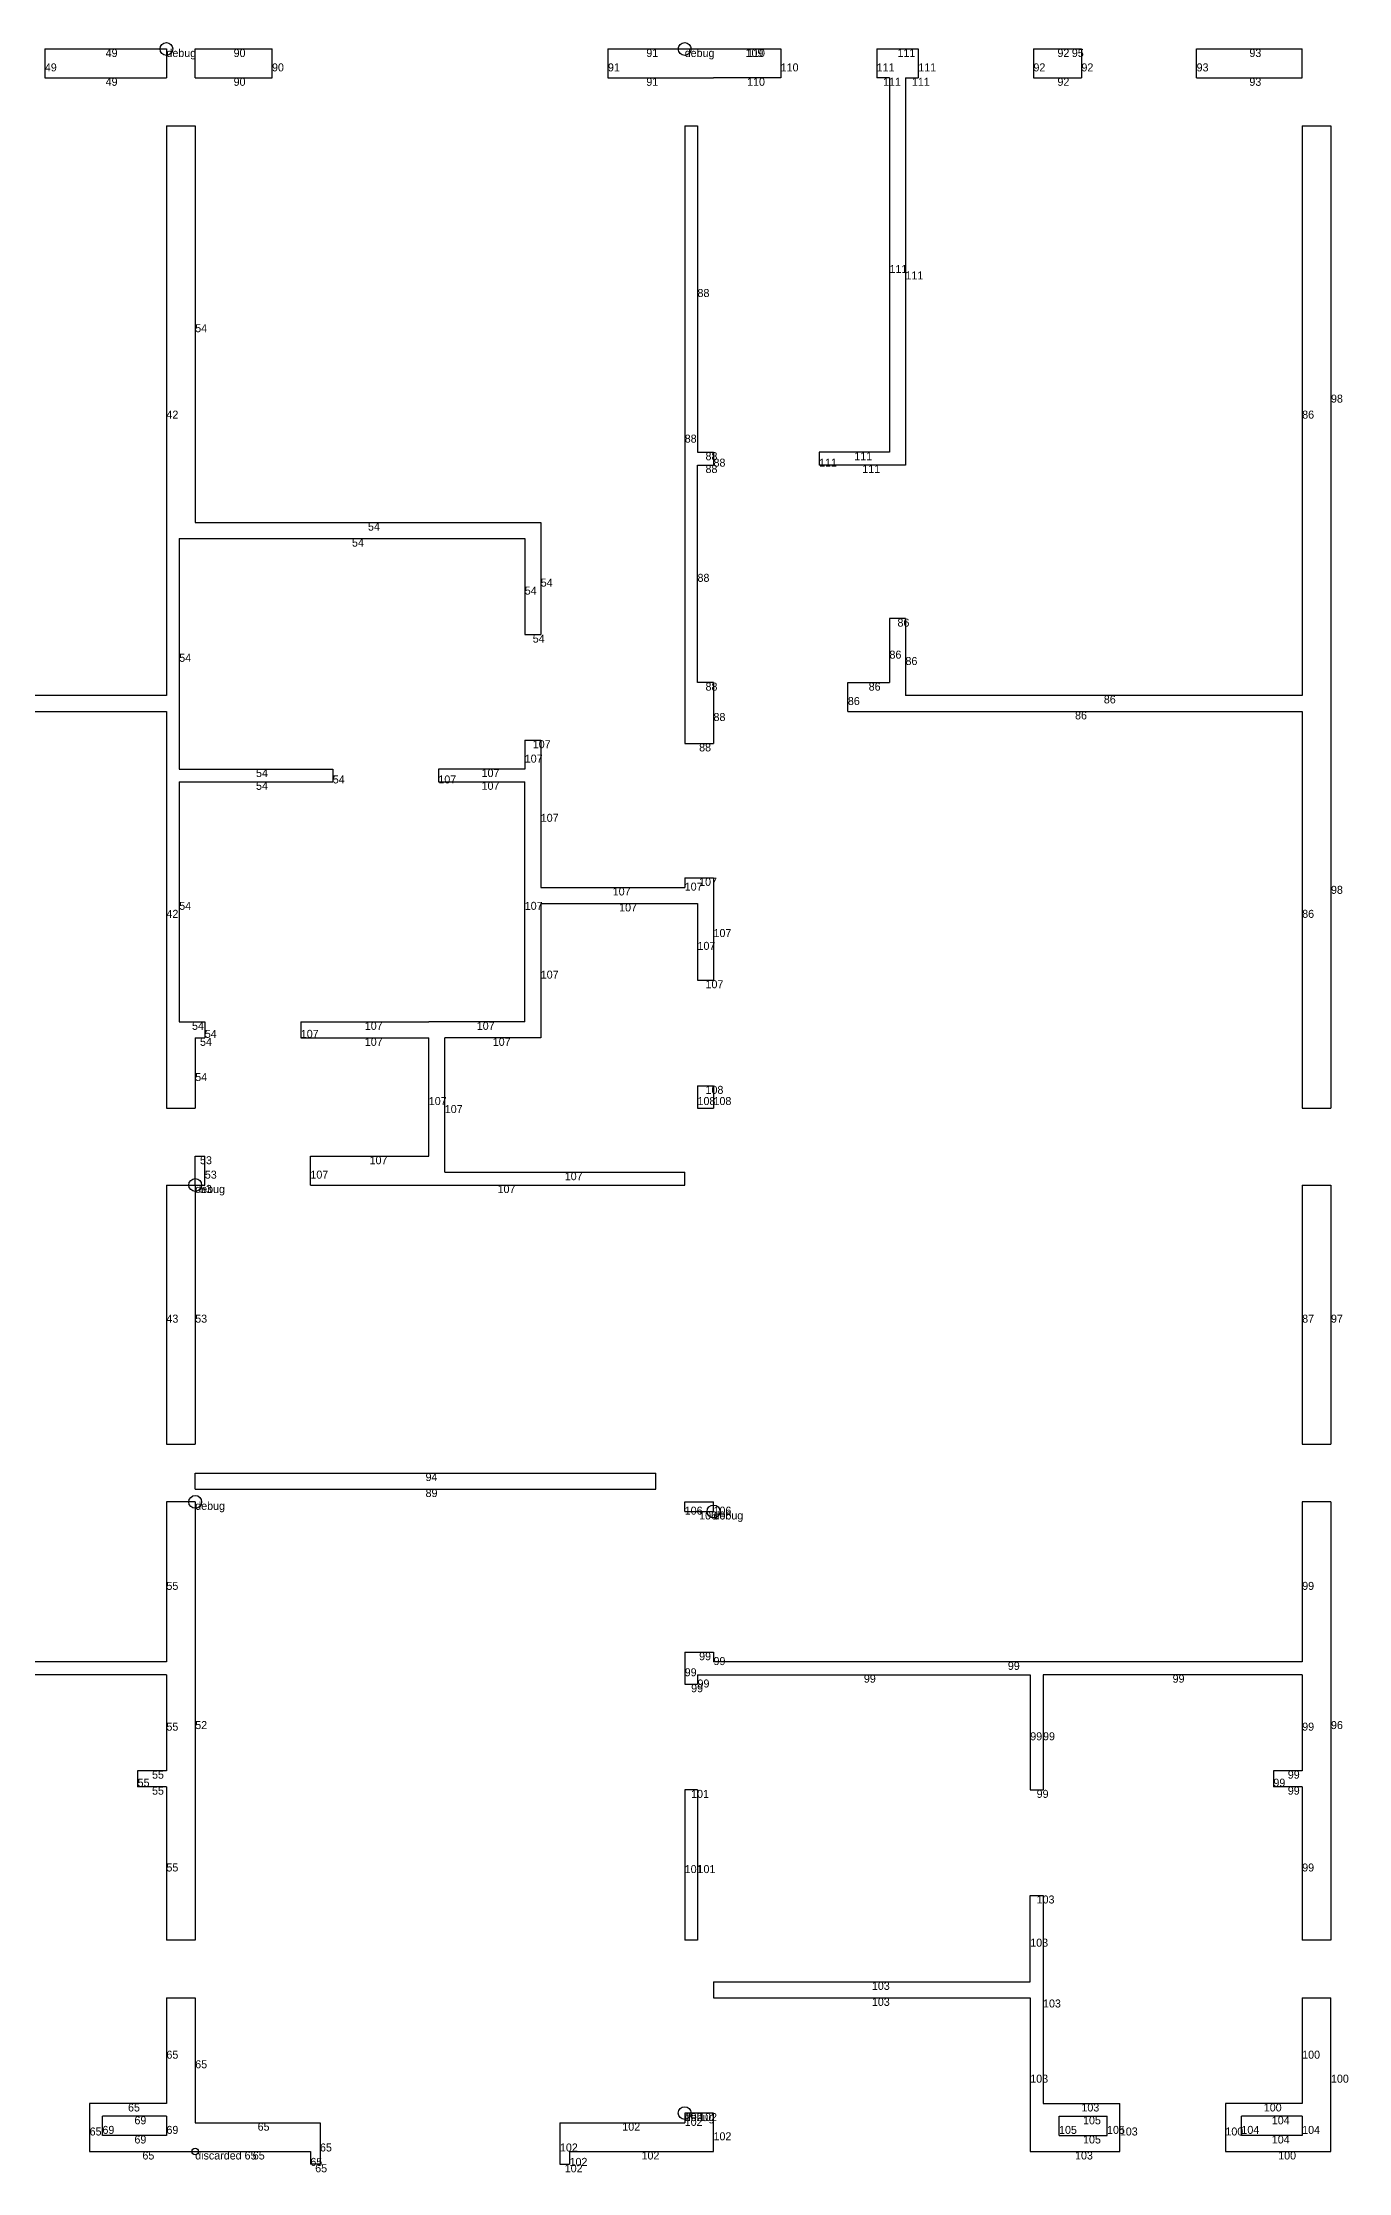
# Model space of a CAD drawing. Header units: metres. Extents: x 234 to 1679, y 437 to 1103.
# Drawn here: x 1271 to 1679, y 437 to 1103 of the extents above; entities that cross this region are included whole.
import ezdxf

# ---------------------------------------------------------------- set-up
doc = ezdxf.new("R2010")
doc.units = ezdxf.units.M
doc.layers.add('WALL_DEBUG', color=7, linetype='Continuous')

msp = doc.modelspace()

# ---------------------------------------------------------------- linework, layer by layer
at = {"layer": 'debug', "color": 2}
for centre in [(1310, 1101), (1472, 1101), (1319, 746), (1319, 746), (1319, 746), (1319, 746), (1319, 746), (1319, 746), (1319, 647), (1481, 644), (1472, 456)]:
    msp.add_circle(centre, 2, dxfattribs=at)
at = {"layer": 'debug', "color": 4}
msp.add_circle((1319, 444), 1, dxfattribs=at)
msp.add_circle((1319, 444), 1, dxfattribs=at)
at = {"layer": 'WALL_DEBUG'}
for p, q in [((1272, 1101), (1310, 1101)), ((1272, 1101), (1272, 1092)), ((1272, 1101), (1310, 1101)), ((1272, 1101), (1272, 1092)), ((1272, 1101), (1310, 1101)), ((1272, 1101), (1272, 1092)), ((1272, 1101), (1310, 1101)), ((1272, 1101), (1272, 1092)), ((1272, 1101), (1310, 1101)), ((1272, 1101), (1272, 1092)), ((1272, 1101), (1310, 1101)), ((1272, 1101), (1272, 1092)), ((1272, 1101), (1310, 1101)), ((1272, 1101), (1272, 1092)), ((1310, 1101), (1310, 1092)), ((1310, 1101), (1310, 1092)), ((1310, 1101), (1310, 1092)), ((1310, 1101), (1310, 1092)), ((1310, 1101), (1310, 1092)), ((1310, 1101), (1310, 1092)), ((1319, 1101), (1343, 1101)), ((1319, 1092), (1319, 1101)), ((1319, 1101), (1343, 1101)), ((1319, 1092), (1319, 1101)), ((1319, 1101), (1343, 1101)), ((1319, 1092), (1319, 1101)), ((1319, 1101), (1343, 1101)), ((1319, 1092), (1319, 1101)), ((1319, 1101), (1343, 1101)), ((1319, 1092), (1319, 1101)), ((1319, 1101), (1343, 1101)), ((1319, 1092), (1319, 1101)), ((1319, 1101), (1343, 1101)), ((1343, 1092), (1343, 1101)), ((1343, 1092), (1343, 1101)), ((1343, 1092), (1343, 1101)), ((1343, 1092), (1343, 1101)), ((1343, 1092), (1343, 1101)), ((1343, 1092), (1343, 1101)), ((1343, 1092), (1343, 1101)), ((1448, 1101), (1472, 1101)), ((1448, 1101), (1448, 1092)), ((1448, 1101), (1472, 1101)), ((1448, 1101), (1448, 1092)), ((1448, 1101), (1472, 1101)), ((1448, 1101), (1448, 1092)), ((1448, 1101), (1472, 1101)), ((1448, 1101), (1448, 1092)), ((1448, 1101), (1472, 1101)), ((1448, 1101), (1448, 1092)), ((1448, 1101), (1472, 1101)), ((1448, 1101), (1448, 1092)), ((1448, 1101), (1472, 1101)), ((1448, 1101), (1448, 1092)), ((1472, 1101), (1481, 1101)), ((1472, 1101), (1481, 1101)), ((1472, 1101), (1481, 1101)), ((1472, 1101), (1481, 1101)), ((1472, 1101), (1481, 1101)), ((1472, 1101), (1481, 1101)), ((1481, 1101), (1502, 1101)), ((1481, 1101), (1502, 1101)), ((1481, 1101), (1502, 1101)), ((1481, 1101), (1502, 1101)), ((1481, 1101), (1502, 1101)), ((1481, 1101), (1502, 1101)), ((1481, 1101), (1502, 1101)), ((1491, 1101), (1491, 1101)), ((1491, 1101), (1491, 1101)), ((1491, 1101), (1491, 1101)), ((1491, 1101), (1491, 1101)), ((1491, 1101), (1491, 1101)), ((1491, 1101), (1491, 1101)), ((1491, 1101), (1491, 1101)), ((1502, 1101), (1502, 1092)), ((1502, 1101), (1502, 1092)), ((1502, 1101), (1502, 1092)), ((1502, 1101), (1502, 1092)), ((1502, 1101), (1502, 1092)), ((1502, 1101), (1502, 1092)), ((1502, 1101), (1502, 1092)), ((1532, 1101), (1532, 1092)), ((1532, 1101), (1545, 1101)), ((1532, 1101), (1532, 1092)), ((1532, 1101), (1545, 1101)), ((1532, 1101), (1532, 1092)), ((1532, 1101), (1545, 1101)), ((1532, 1101), (1532, 1092)), ((1532, 1101), (1545, 1101)), ((1532, 1101), (1532, 1092)), ((1532, 1101), (1545, 1101)), ((1532, 1101), (1532, 1092)), ((1532, 1101), (1545, 1101)), ((1532, 1101), (1532, 1092)), ((1532, 1101), (1545, 1101)), ((1545, 1101), (1545, 1092)), ((1545, 1101), (1545, 1092)), ((1545, 1101), (1545, 1092)), ((1545, 1101), (1545, 1092)), ((1545, 1101), (1545, 1092)), ((1545, 1101), (1545, 1092)), ((1545, 1101), (1545, 1092)), ((1581, 1101), (1581, 1092)), ((1581, 1101), (1596, 1101)), ((1581, 1101), (1581, 1092)), ((1581, 1101), (1596, 1101)), ((1581, 1101), (1581, 1092)), ((1581, 1101), (1596, 1101)), ((1581, 1101), (1581, 1092)), ((1581, 1101), (1596, 1101)), ((1581, 1101), (1581, 1092)), ((1581, 1101), (1596, 1101)), ((1581, 1101), (1581, 1092)), ((1581, 1101), (1596, 1101)), ((1581, 1101), (1581, 1092)), ((1581, 1101), (1596, 1101)), ((1593, 1101), (1593, 1101)), ((1593, 1101), (1593, 1101)), ((1593, 1101), (1593, 1101)), ((1593, 1101), (1593, 1101)), ((1593, 1101), (1593, 1101)), ((1593, 1101), (1593, 1101)), ((1593, 1101), (1593, 1101)), ((1596, 1101), (1596, 1092)), ((1596, 1101), (1596, 1092)), ((1596, 1101), (1596, 1092)), ((1596, 1101), (1596, 1092)), ((1596, 1101), (1596, 1092)), ((1596, 1101), (1596, 1092)), ((1596, 1101), (1596, 1092)), ((1632, 1092), (1632, 1101)), ((1632, 1101), (1665, 1101)), ((1632, 1092), (1632, 1101)), ((1632, 1101), (1665, 1101)), ((1632, 1092), (1632, 1101)), ((1632, 1101), (1665, 1101)), ((1632, 1092), (1632, 1101)), ((1632, 1101), (1665, 1101)), ((1632, 1092), (1632, 1101)), ((1632, 1101), (1665, 1101)), ((1632, 1092), (1632, 1101)), ((1632, 1101), (1665, 1101)), ((1632, 1092), (1632, 1101)), ((1632, 1101), (1665, 1101)), ((1665, 1092), (1665, 1101)), ((1665, 1092), (1665, 1101)), ((1665, 1092), (1665, 1101)), ((1665, 1092), (1665, 1101)), ((1665, 1092), (1665, 1101)), ((1665, 1092), (1665, 1101)), ((1272, 1092), (1310, 1092)), ((1272, 1092), (1310, 1092)), ((1272, 1092), (1310, 1092)), ((1272, 1092), (1310, 1092)), ((1272, 1092), (1310, 1092)), ((1272, 1092), (1310, 1092)), ((1272, 1092), (1310, 1092)), ((1319, 1092), (1343, 1092)), ((1319, 1092), (1343, 1092)), ((1319, 1092), (1343, 1092)), ((1319, 1092), (1343, 1092)), ((1319, 1092), (1343, 1092)), ((1319, 1092), (1343, 1092)), ((1319, 1092), (1343, 1092)), ((1448, 1092), (1472, 1092)), ((1448, 1092), (1472, 1092)), ((1448, 1092), (1472, 1092)), ((1448, 1092), (1472, 1092)), ((1448, 1092), (1472, 1092)), ((1448, 1092), (1472, 1092)), ((1448, 1092), (1472, 1092)), ((1472, 1092), (1481, 1092)), ((1472, 1092), (1481, 1092)), ((1472, 1092), (1481, 1092)), ((1472, 1092), (1481, 1092)), ((1472, 1092), (1481, 1092)), ((1472, 1092), (1481, 1092)), ((1502, 1092), (1481, 1092)), ((1502, 1092), (1481, 1092)), ((1502, 1092), (1481, 1092)), ((1502, 1092), (1481, 1092)), ((1502, 1092), (1481, 1092)), ((1502, 1092), (1481, 1092)), ((1502, 1092), (1481, 1092)), ((1536, 1092), (1532, 1092)), ((1536, 1092), (1532, 1092)), ((1536, 1092), (1532, 1092)), ((1536, 1092), (1532, 1092)), ((1536, 1092), (1532, 1092)), ((1536, 1092), (1532, 1092)), ((1536, 1092), (1532, 1092)), ((1536, 1092), (1536, 975)), ((1536, 1092), (1536, 975)), ((1536, 1092), (1536, 975)), ((1536, 1092), (1536, 975)), ((1536, 1092), (1536, 975)), ((1536, 1092), (1536, 975)), ((1536, 1092), (1536, 975)), ((1541, 1092), (1541, 971)), ((1541, 1092), (1545, 1092)), ((1541, 1092), (1541, 971)), ((1541, 1092), (1545, 1092)), ((1541, 1092), (1541, 971)), ((1541, 1092), (1545, 1092)), ((1541, 1092), (1541, 971)), ((1541, 1092), (1545, 1092)), ((1541, 1092), (1541, 971)), ((1541, 1092), (1545, 1092)), ((1541, 1092), (1541, 971)), ((1541, 1092), (1545, 1092)), ((1541, 1092), (1541, 971)), ((1541, 1092), (1545, 1092)), ((1581, 1092), (1596, 1092)), ((1581, 1092), (1596, 1092)), ((1581, 1092), (1596, 1092)), ((1581, 1092), (1596, 1092)), ((1581, 1092), (1596, 1092)), ((1581, 1092), (1596, 1092)), ((1581, 1092), (1596, 1092)), ((1632, 1092), (1665, 1092)), ((1632, 1092), (1665, 1092)), ((1632, 1092), (1665, 1092)), ((1632, 1092), (1665, 1092)), ((1632, 1092), (1665, 1092)), ((1632, 1092), (1665, 1092)), ((1632, 1092), (1665, 1092)), ((1310, 1077), (1310, 899)), ((1310, 1077), (1310, 899)), ((1310, 1077), (1319, 1077)), ((1310, 1077), (1310, 899)), ((1310, 1077), (1319, 1077)), ((1310, 1077), (1310, 899)), ((1310, 1077), (1319, 1077)), ((1310, 1077), (1310, 899)), ((1310, 1077), (1319, 1077)), ((1310, 1077), (1310, 899)), ((1310, 1077), (1319, 1077)), ((1310, 1077), (1310, 899)), ((1310, 1077), (1319, 1077)), ((1319, 1077), (1319, 953)), ((1319, 1077), (1319, 953)), ((1319, 1077), (1319, 953)), ((1319, 1077), (1319, 953)), ((1319, 1077), (1319, 953)), ((1319, 1077), (1319, 953)), ((1319, 1077), (1319, 953)), ((1472, 1077), (1472, 884)), ((1472, 1077), (1472, 884)), ((1472, 1077), (1476, 1077)), ((1472, 1077), (1472, 884)), ((1472, 1077), (1476, 1077)), ((1472, 1077), (1472, 884)), ((1472, 1077), (1476, 1077)), ((1472, 1077), (1472, 884)), ((1472, 1077), (1476, 1077)), ((1472, 1077), (1472, 884)), ((1472, 1077), (1476, 1077)), ((1472, 1077), (1472, 884)), ((1472, 1077), (1476, 1077)), ((1476, 1077), (1476, 975)), ((1476, 1077), (1476, 975)), ((1476, 1077), (1476, 975)), ((1476, 1077), (1476, 975)), ((1476, 1077), (1476, 975)), ((1476, 1077), (1476, 975)), ((1476, 1077), (1476, 975)), ((1665, 1077), (1665, 899)), ((1665, 1077), (1665, 899)), ((1665, 1077), (1674, 1077)), ((1665, 1077), (1665, 899)), ((1665, 1077), (1674, 1077)), ((1665, 1077), (1665, 899)), ((1665, 1077), (1674, 1077)), ((1665, 1077), (1665, 899)), ((1665, 1077), (1674, 1077)), ((1665, 1077), (1665, 899)), ((1665, 1077), (1674, 1077)), ((1665, 1077), (1665, 899)), ((1665, 1077), (1674, 1077)), ((1674, 1077), (1674, 909)), ((1674, 1077), (1674, 909)), ((1674, 1077), (1674, 909)), ((1674, 1077), (1674, 909)), ((1674, 1077), (1674, 909)), ((1674, 1077), (1674, 909)), ((1674, 1077), (1674, 909)), ((1476, 975), (1481, 975)), ((1476, 975), (1481, 975)), ((1476, 975), (1481, 975)), ((1476, 975), (1481, 975)), ((1476, 975), (1481, 975)), ((1476, 975), (1481, 975)), ((1476, 975), (1481, 975)), ((1481, 975), (1481, 971)), ((1481, 975), (1481, 971)), ((1481, 975), (1481, 971)), ((1481, 975), (1481, 971)), ((1481, 975), (1481, 971)), ((1481, 975), (1481, 971)), ((1481, 975), (1481, 971)), ((1536, 975), (1514, 975)), ((1514, 975), (1514, 971)), ((1536, 975), (1514, 975)), ((1514, 975), (1514, 971)), ((1536, 975), (1514, 975)), ((1514, 975), (1514, 971)), ((1536, 975), (1514, 975)), ((1514, 975), (1514, 971)), ((1536, 975), (1514, 975)), ((1514, 975), (1514, 971)), ((1536, 975), (1514, 975)), ((1514, 975), (1514, 971)), ((1536, 975), (1514, 975)), ((1514, 975), (1514, 971)), ((1476, 903), (1476, 971)), ((1476, 971), (1481, 971)), ((1476, 903), (1476, 971)), ((1476, 971), (1481, 971)), ((1476, 903), (1476, 971)), ((1476, 971), (1481, 971)), ((1476, 903), (1476, 971)), ((1476, 971), (1481, 971)), ((1476, 903), (1476, 971)), ((1476, 971), (1481, 971)), ((1476, 903), (1476, 971)), ((1476, 971), (1481, 971)), ((1476, 903), (1476, 971)), ((1476, 971), (1481, 971)), ((1541, 971), (1514, 971)), ((1541, 971), (1514, 971)), ((1541, 971), (1514, 971)), ((1541, 971), (1514, 971)), ((1541, 971), (1514, 971)), ((1541, 971), (1514, 971)), ((1541, 971), (1514, 971)), ((1319, 953), (1427, 953)), ((1319, 953), (1427, 953)), ((1319, 953), (1427, 953)), ((1319, 953), (1427, 953)), ((1319, 953), (1427, 953)), ((1319, 953), (1427, 953)), ((1319, 953), (1427, 953)), ((1427, 953), (1427, 918)), ((1427, 953), (1427, 918)), ((1427, 953), (1427, 918)), ((1427, 953), (1427, 918)), ((1427, 953), (1427, 918)), ((1427, 953), (1427, 918)), ((1427, 953), (1427, 918)), ((1314, 948), (1314, 876)), ((1314, 948), (1422, 948)), ((1314, 948), (1314, 876)), ((1314, 948), (1422, 948)), ((1314, 948), (1314, 876)), ((1314, 948), (1422, 948)), ((1314, 948), (1314, 876)), ((1314, 948), (1422, 948)), ((1314, 948), (1314, 876)), ((1314, 948), (1422, 948)), ((1314, 948), (1314, 876)), ((1314, 948), (1422, 948)), ((1314, 948), (1314, 876)), ((1314, 948), (1422, 948)), ((1422, 948), (1422, 918)), ((1422, 948), (1422, 918)), ((1422, 948), (1422, 918)), ((1422, 948), (1422, 918)), ((1422, 948), (1422, 918)), ((1422, 948), (1422, 918)), ((1422, 948), (1422, 918)), ((1541, 923), (1536, 923)), ((1536, 923), (1536, 903)), ((1541, 923), (1536, 923)), ((1536, 923), (1536, 903)), ((1541, 923), (1536, 923)), ((1536, 923), (1536, 903)), ((1541, 923), (1536, 923)), ((1536, 923), (1536, 903)), ((1541, 923), (1536, 923)), ((1536, 923), (1536, 903)), ((1541, 923), (1536, 923)), ((1536, 923), (1536, 903)), ((1541, 923), (1536, 923)), ((1536, 923), (1536, 903)), ((1541, 923), (1541, 899)), ((1541, 923), (1541, 899)), ((1541, 923), (1541, 899)), ((1541, 923), (1541, 899)), ((1541, 923), (1541, 899)), ((1541, 923), (1541, 899)), ((1541, 923), (1541, 899)), ((1422, 918), (1427, 918)), ((1422, 918), (1427, 918)), ((1422, 918), (1427, 918)), ((1422, 918), (1427, 918)), ((1422, 918), (1427, 918)), ((1422, 918), (1427, 918)), ((1422, 918), (1427, 918)), ((1674, 909), (1674, 770)), ((1674, 909), (1674, 770)), ((1674, 909), (1674, 770)), ((1674, 909), (1674, 770)), ((1674, 909), (1674, 770)), ((1674, 909), (1674, 770)), ((1674, 909), (1674, 770)), ((1310, 899), (1181, 899)), ((1310, 899), (1181, 899)), ((1310, 899), (1181, 899)), ((1310, 899), (1181, 899)), ((1310, 899), (1181, 899)), ((1310, 899), (1181, 899)), ((1310, 899), (1181, 899)), ((1481, 903), (1476, 903)), ((1481, 903), (1476, 903)), ((1481, 903), (1476, 903)), ((1481, 903), (1476, 903)), ((1481, 903), (1476, 903)), ((1481, 903), (1476, 903)), ((1481, 903), (1476, 903)), ((1481, 903), (1481, 884)), ((1481, 903), (1481, 884)), ((1481, 903), (1481, 884)), ((1481, 903), (1481, 884)), ((1481, 903), (1481, 884)), ((1481, 903), (1481, 884)), ((1481, 903), (1481, 884)), ((1523, 894), (1523, 903)), ((1523, 903), (1536, 903)), ((1523, 894), (1523, 903)), ((1523, 903), (1536, 903)), ((1523, 894), (1523, 903)), ((1523, 903), (1536, 903)), ((1523, 894), (1523, 903)), ((1523, 903), (1536, 903)), ((1523, 894), (1523, 903)), ((1523, 903), (1536, 903)), ((1523, 894), (1523, 903)), ((1523, 903), (1536, 903)), ((1523, 894), (1523, 903)), ((1523, 903), (1536, 903)), ((1665, 899), (1541, 899)), ((1665, 899), (1541, 899)), ((1665, 899), (1541, 899)), ((1665, 899), (1541, 899)), ((1665, 899), (1541, 899)), ((1665, 899), (1541, 899)), ((1665, 899), (1541, 899)), ((1163, 894), (1310, 894)), ((1163, 894), (1310, 894)), ((1163, 894), (1310, 894)), ((1163, 894), (1310, 894)), ((1163, 894), (1310, 894)), ((1163, 894), (1310, 894)), ((1163, 894), (1310, 894)), ((1310, 894), (1310, 770)), ((1310, 894), (1310, 770)), ((1310, 894), (1310, 770)), ((1310, 894), (1310, 770)), ((1310, 894), (1310, 770)), ((1310, 894), (1310, 770)), ((1310, 894), (1310, 770)), ((1523, 894), (1665, 894)), ((1523, 894), (1665, 894)), ((1523, 894), (1665, 894)), ((1523, 894), (1665, 894)), ((1523, 894), (1665, 894)), ((1523, 894), (1665, 894)), ((1523, 894), (1665, 894)), ((1665, 894), (1665, 770)), ((1665, 894), (1665, 770)), ((1665, 894), (1665, 770)), ((1665, 894), (1665, 770)), ((1665, 894), (1665, 770)), ((1665, 894), (1665, 770)), ((1665, 894), (1665, 770)), ((1422, 885), (1422, 876)), ((1422, 885), (1427, 885)), ((1422, 885), (1422, 876)), ((1422, 885), (1427, 885)), ((1422, 885), (1422, 876)), ((1422, 885), (1427, 885)), ((1422, 885), (1422, 876)), ((1422, 885), (1427, 885)), ((1422, 885), (1422, 876)), ((1422, 885), (1427, 885)), ((1422, 885), (1422, 876)), ((1422, 885), (1427, 885)), ((1422, 885), (1422, 876)), ((1422, 885), (1427, 885)), ((1427, 885), (1427, 839)), ((1427, 885), (1427, 839)), ((1427, 885), (1427, 839)), ((1427, 885), (1427, 839)), ((1427, 885), (1427, 839)), ((1427, 885), (1427, 839)), ((1427, 885), (1427, 839)), ((1472, 884), (1481, 884)), ((1472, 884), (1481, 884)), ((1472, 884), (1481, 884)), ((1472, 884), (1481, 884)), ((1472, 884), (1481, 884)), ((1472, 884), (1481, 884)), ((1472, 884), (1481, 884)), ((1314, 876), (1362, 876)), ((1314, 876), (1362, 876)), ((1314, 876), (1362, 876)), ((1314, 876), (1362, 876)), ((1314, 876), (1362, 876)), ((1314, 876), (1362, 876)), ((1314, 876), (1362, 876)), ((1314, 872), (1314, 797)), ((1314, 872), (1362, 872)), ((1314, 872), (1314, 797)), ((1314, 872), (1362, 872)), ((1314, 872), (1314, 797)), ((1314, 872), (1362, 872)), ((1314, 872), (1314, 797)), ((1314, 872), (1362, 872)), ((1314, 872), (1314, 797)), ((1314, 872), (1362, 872)), ((1314, 872), (1314, 797)), ((1314, 872), (1362, 872)), ((1314, 872), (1314, 797)), ((1314, 872), (1362, 872)), ((1362, 876), (1362, 872)), ((1362, 876), (1362, 872)), ((1362, 876), (1362, 872)), ((1362, 876), (1362, 872)), ((1362, 876), (1362, 872)), ((1362, 876), (1362, 872)), ((1362, 876), (1362, 872)), ((1422, 876), (1395, 876)), ((1395, 876), (1395, 872)), ((1422, 876), (1395, 876)), ((1395, 876), (1395, 872)), ((1422, 876), (1395, 876)), ((1395, 876), (1395, 872)), ((1422, 876), (1395, 876)), ((1395, 876), (1395, 872)), ((1422, 876), (1395, 876)), ((1395, 876), (1395, 872)), ((1422, 876), (1395, 876)), ((1395, 876), (1395, 872)), ((1422, 876), (1395, 876)), ((1395, 876), (1395, 872)), ((1395, 872), (1422, 872)), ((1395, 872), (1422, 872)), ((1395, 872), (1422, 872)), ((1395, 872), (1422, 872)), ((1395, 872), (1422, 872)), ((1395, 872), (1422, 872)), ((1395, 872), (1422, 872)), ((1422, 797), (1422, 872)), ((1422, 797), (1422, 872)), ((1422, 797), (1422, 872)), ((1422, 797), (1422, 872)), ((1422, 797), (1422, 872)), ((1422, 797), (1422, 872)), ((1422, 797), (1422, 872)), ((1427, 839), (1472, 839)), ((1427, 839), (1472, 839)), ((1427, 839), (1472, 839)), ((1427, 839), (1472, 839)), ((1427, 839), (1472, 839)), ((1427, 839), (1472, 839)), ((1427, 839), (1472, 839)), ((1472, 842), (1472, 839)), ((1472, 842), (1481, 842)), ((1472, 842), (1472, 839)), ((1472, 842), (1481, 842)), ((1472, 842), (1472, 839)), ((1472, 842), (1481, 842)), ((1472, 842), (1472, 839)), ((1472, 842), (1481, 842)), ((1472, 842), (1472, 839)), ((1472, 842), (1481, 842)), ((1472, 842), (1472, 839)), ((1472, 842), (1481, 842)), ((1472, 842), (1472, 839)), ((1472, 842), (1481, 842)), ((1481, 842), (1481, 810)), ((1481, 842), (1481, 810)), ((1481, 842), (1481, 810)), ((1481, 842), (1481, 810)), ((1481, 842), (1481, 810)), ((1481, 842), (1481, 810)), ((1481, 842), (1481, 810)), ((1427, 834), (1427, 792)), ((1427, 834), (1476, 834)), ((1427, 834), (1427, 792)), ((1427, 834), (1476, 834)), ((1427, 834), (1427, 792)), ((1427, 834), (1476, 834)), ((1427, 834), (1427, 792)), ((1427, 834), (1476, 834)), ((1427, 834), (1427, 792)), ((1427, 834), (1476, 834)), ((1427, 834), (1427, 792)), ((1427, 834), (1476, 834)), ((1427, 834), (1427, 792)), ((1427, 834), (1476, 834)), ((1476, 834), (1476, 810)), ((1476, 834), (1476, 810)), ((1476, 834), (1476, 810)), ((1476, 834), (1476, 810)), ((1476, 834), (1476, 810)), ((1476, 834), (1476, 810)), ((1476, 834), (1476, 810)), ((1476, 810), (1481, 810)), ((1476, 810), (1481, 810)), ((1476, 810), (1481, 810)), ((1476, 810), (1481, 810)), ((1476, 810), (1481, 810)), ((1476, 810), (1481, 810)), ((1476, 810), (1481, 810)), ((1314, 797), (1322, 797)), ((1314, 797), (1322, 797)), ((1314, 797), (1322, 797)), ((1314, 797), (1322, 797)), ((1314, 797), (1322, 797)), ((1314, 797), (1322, 797)), ((1314, 797), (1322, 797)), ((1319, 792), (1319, 770)), ((1319, 792), (1322, 792)), ((1319, 792), (1319, 770)), ((1319, 792), (1322, 792)), ((1319, 792), (1319, 770)), ((1319, 792), (1322, 792)), ((1319, 792), (1319, 770)), ((1319, 792), (1322, 792)), ((1319, 792), (1319, 770)), ((1319, 792), (1322, 792)), ((1319, 792), (1319, 770)), ((1319, 792), (1322, 792)), ((1319, 792), (1319, 770)), ((1319, 792), (1322, 792)), ((1322, 797), (1322, 792)), ((1322, 797), (1322, 792)), ((1322, 797), (1322, 792)), ((1322, 797), (1322, 792)), ((1322, 797), (1322, 792)), ((1322, 797), (1322, 792)), ((1322, 797), (1322, 792)), ((1352, 797), (1392, 797)), ((1352, 797), (1352, 792)), ((1352, 797), (1392, 797)), ((1352, 797), (1352, 792)), ((1352, 797), (1392, 797)), ((1352, 797), (1352, 792)), ((1352, 797), (1392, 797)), ((1352, 797), (1352, 792)), ((1352, 797), (1392, 797)), ((1352, 797), (1352, 792)), ((1352, 797), (1392, 797)), ((1352, 797), (1352, 792)), ((1352, 797), (1392, 797)), ((1352, 797), (1352, 792)), ((1352, 792), (1392, 792)), ((1352, 792), (1392, 792)), ((1352, 792), (1392, 792)), ((1352, 792), (1392, 792)), ((1352, 792), (1392, 792)), ((1352, 792), (1392, 792)), ((1352, 792), (1392, 792)), ((1422, 797), (1392, 797)), ((1422, 797), (1392, 797)), ((1422, 797), (1392, 797)), ((1422, 797), (1392, 797)), ((1422, 797), (1392, 797)), ((1422, 797), (1392, 797)), ((1422, 797), (1392, 797)), ((1392, 755), (1392, 792)), ((1392, 755), (1392, 792)), ((1392, 755), (1392, 792)), ((1392, 755), (1392, 792)), ((1392, 755), (1392, 792)), ((1392, 755), (1392, 792)), ((1392, 755), (1392, 792)), ((1427, 792), (1397, 792)), ((1397, 750), (1397, 792)), ((1427, 792), (1397, 792)), ((1397, 750), (1397, 792)), ((1427, 792), (1397, 792)), ((1397, 750), (1397, 792)), ((1427, 792), (1397, 792)), ((1397, 750), (1397, 792)), ((1427, 792), (1397, 792)), ((1397, 750), (1397, 792)), ((1427, 792), (1397, 792)), ((1397, 750), (1397, 792)), ((1427, 792), (1397, 792)), ((1397, 750), (1397, 792)), ((1476, 777), (1476, 770)), ((1476, 777), (1481, 777)), ((1476, 777), (1476, 770)), ((1476, 777), (1481, 777)), ((1476, 777), (1476, 770)), ((1476, 777), (1481, 777)), ((1476, 777), (1476, 770)), ((1476, 777), (1481, 777)), ((1476, 777), (1476, 770)), ((1476, 777), (1481, 777)), ((1476, 777), (1476, 770)), ((1476, 777), (1481, 777)), ((1476, 777), (1476, 770)), ((1476, 777), (1481, 777)), ((1481, 777), (1481, 770)), ((1481, 777), (1481, 770)), ((1481, 777), (1481, 770)), ((1481, 777), (1481, 770)), ((1481, 777), (1481, 770)), ((1481, 777), (1481, 770)), ((1481, 777), (1481, 770)), ((1310, 770), (1319, 770)), ((1310, 770), (1319, 770)), ((1310, 770), (1319, 770)), ((1310, 770), (1319, 770)), ((1310, 770), (1319, 770)), ((1310, 770), (1319, 770)), ((1476, 770), (1481, 770)), ((1476, 770), (1481, 770)), ((1476, 770), (1481, 770)), ((1476, 770), (1481, 770)), ((1476, 770), (1481, 770)), ((1476, 770), (1481, 770)), ((1665, 770), (1674, 770)), ((1665, 770), (1674, 770)), ((1665, 770), (1674, 770)), ((1665, 770), (1674, 770)), ((1665, 770), (1674, 770)), ((1665, 770), (1674, 770)), ((1319, 755), (1322, 755)), ((1319, 746), (1319, 755)), ((1319, 755), (1322, 755)), ((1319, 746), (1319, 755)), ((1319, 755), (1322, 755)), ((1319, 746), (1319, 755)), ((1319, 755), (1322, 755)), ((1319, 746), (1319, 755)), ((1319, 755), (1322, 755)), ((1319, 746), (1319, 755)), ((1319, 755), (1322, 755)), ((1319, 746), (1319, 755)), ((1319, 755), (1322, 755)), ((1322, 746), (1322, 755)), ((1322, 746), (1322, 755)), ((1322, 746), (1322, 755)), ((1322, 746), (1322, 755)), ((1322, 746), (1322, 755)), ((1322, 746), (1322, 755)), ((1322, 746), (1322, 755)), ((1355, 746), (1355, 755)), ((1355, 755), (1392, 755)), ((1355, 746), (1355, 755)), ((1355, 755), (1392, 755)), ((1355, 746), (1355, 755)), ((1355, 755), (1392, 755)), ((1355, 746), (1355, 755)), ((1355, 755), (1392, 755)), ((1355, 746), (1355, 755)), ((1355, 755), (1392, 755)), ((1355, 746), (1355, 755)), ((1355, 755), (1392, 755)), ((1355, 746), (1355, 755)), ((1355, 755), (1392, 755)), ((1310, 746), (1310, 665)), ((1310, 746), (1310, 665)), ((1310, 746), (1319, 746)), ((1310, 746), (1310, 665)), ((1310, 746), (1319, 746)), ((1310, 746), (1310, 665)), ((1310, 746), (1319, 746)), ((1310, 746), (1310, 665)), ((1310, 746), (1319, 746)), ((1310, 746), (1310, 665)), ((1310, 746), (1319, 746)), ((1310, 746), (1310, 665)), ((1310, 746), (1319, 746)), ((1319, 746), (1319, 665)), ((1319, 746), (1322, 746)), ((1319, 746), (1319, 665)), ((1319, 746), (1322, 746)), ((1319, 746), (1319, 665)), ((1319, 746), (1322, 746)), ((1319, 746), (1319, 665)), ((1319, 746), (1322, 746)), ((1319, 746), (1319, 665)), ((1319, 746), (1322, 746)), ((1319, 746), (1319, 665)), ((1319, 746), (1322, 746)), ((1319, 746), (1319, 665)), ((1319, 746), (1322, 746)), ((1355, 746), (1472, 746)), ((1355, 746), (1472, 746)), ((1355, 746), (1472, 746)), ((1355, 746), (1472, 746)), ((1355, 746), (1472, 746)), ((1355, 746), (1472, 746)), ((1355, 746), (1472, 746)), ((1397, 750), (1472, 750)), ((1397, 750), (1472, 750)), ((1397, 750), (1472, 750)), ((1397, 750), (1472, 750)), ((1397, 750), (1472, 750)), ((1397, 750), (1472, 750)), ((1397, 750), (1472, 750)), ((1472, 746), (1472, 750)), ((1472, 746), (1472, 750)), ((1472, 746), (1472, 750)), ((1472, 746), (1472, 750)), ((1472, 746), (1472, 750)), ((1472, 746), (1472, 750)), ((1665, 746), (1665, 665)), ((1665, 746), (1665, 665)), ((1665, 746), (1674, 746)), ((1665, 746), (1665, 665)), ((1665, 746), (1674, 746)), ((1665, 746), (1665, 665)), ((1665, 746), (1674, 746)), ((1665, 746), (1665, 665)), ((1665, 746), (1674, 746)), ((1665, 746), (1665, 665)), ((1665, 746), (1674, 746)), ((1665, 746), (1665, 665)), ((1665, 746), (1674, 746)), ((1674, 746), (1674, 665)), ((1674, 746), (1674, 665)), ((1674, 746), (1674, 665)), ((1674, 746), (1674, 665)), ((1674, 746), (1674, 665)), ((1674, 746), (1674, 665)), ((1674, 746), (1674, 665)), ((1310, 665), (1319, 665)), ((1310, 665), (1319, 665)), ((1310, 665), (1319, 665)), ((1310, 665), (1319, 665)), ((1310, 665), (1319, 665)), ((1310, 665), (1319, 665)), ((1665, 665), (1674, 665)), ((1665, 665), (1674, 665)), ((1665, 665), (1674, 665)), ((1665, 665), (1674, 665)), ((1665, 665), (1674, 665)), ((1665, 665), (1674, 665)), ((1319, 656), (1463, 656)), ((1319, 651), (1319, 656)), ((1319, 656), (1463, 656)), ((1319, 651), (1319, 656)), ((1319, 656), (1463, 656)), ((1319, 651), (1319, 656)), ((1319, 656), (1463, 656)), ((1319, 651), (1319, 656)), ((1319, 656), (1463, 656)), ((1319, 651), (1319, 656)), ((1319, 656), (1463, 656)), ((1319, 651), (1319, 656)), ((1319, 656), (1463, 656)), ((1463, 651), (1463, 656)), ((1463, 651), (1463, 656)), ((1463, 651), (1463, 656)), ((1463, 651), (1463, 656)), ((1463, 651), (1463, 656)), ((1463, 651), (1463, 656)), ((1310, 647), (1310, 597)), ((1319, 647), (1310, 647)), ((1310, 647), (1310, 597)), ((1319, 647), (1310, 647)), ((1310, 647), (1310, 597)), ((1319, 647), (1310, 647)), ((1310, 647), (1310, 597)), ((1319, 647), (1310, 647)), ((1310, 647), (1310, 597)), ((1319, 647), (1310, 647)), ((1310, 647), (1310, 597)), ((1319, 647), (1310, 647)), ((1310, 647), (1310, 597)), ((1319, 651), (1463, 651)), ((1319, 651), (1463, 651)), ((1319, 651), (1463, 651)), ((1319, 651), (1463, 651)), ((1319, 651), (1463, 651)), ((1319, 651), (1463, 651)), ((1319, 651), (1463, 651)), ((1319, 647), (1319, 510)), ((1319, 647), (1319, 510)), ((1319, 647), (1319, 510)), ((1319, 647), (1319, 510)), ((1319, 647), (1319, 510)), ((1319, 647), (1319, 510)), ((1319, 647), (1319, 510)), ((1472, 644), (1472, 647)), ((1472, 644), (1472, 647)), ((1472, 647), (1481, 647)), ((1472, 644), (1472, 647)), ((1472, 647), (1481, 647)), ((1472, 644), (1472, 647)), ((1472, 647), (1481, 647)), ((1472, 644), (1472, 647)), ((1472, 647), (1481, 647)), ((1472, 644), (1472, 647)), ((1472, 647), (1481, 647)), ((1472, 644), (1472, 647)), ((1472, 647), (1481, 647)), ((1481, 644), (1481, 647)), ((1481, 644), (1481, 647)), ((1481, 644), (1481, 647)), ((1481, 644), (1481, 647)), ((1481, 644), (1481, 647)), ((1481, 644), (1481, 647)), ((1481, 644), (1481, 647)), ((1665, 647), (1665, 597)), ((1674, 647), (1665, 647)), ((1665, 647), (1665, 597)), ((1674, 647), (1665, 647)), ((1665, 647), (1665, 597)), ((1674, 647), (1665, 647)), ((1665, 647), (1665, 597)), ((1674, 647), (1665, 647)), ((1665, 647), (1665, 597)), ((1674, 647), (1665, 647)), ((1665, 647), (1665, 597)), ((1674, 647), (1665, 647)), ((1665, 647), (1665, 597)), ((1674, 647), (1674, 510)), ((1674, 647), (1674, 510)), ((1674, 647), (1674, 510)), ((1674, 647), (1674, 510)), ((1674, 647), (1674, 510)), ((1674, 647), (1674, 510)), ((1674, 647), (1674, 510)), ((1472, 644), (1481, 644)), ((1472, 644), (1481, 644)), ((1472, 644), (1481, 644)), ((1472, 644), (1481, 644)), ((1472, 644), (1481, 644)), ((1472, 644), (1481, 644)), ((1472, 644), (1481, 644)), ((1481, 644), (1481, 644)), ((1472, 600), (1472, 590)), ((1472, 600), (1481, 600)), ((1472, 600), (1472, 590)), ((1472, 600), (1481, 600)), ((1472, 600), (1472, 590)), ((1472, 600), (1481, 600)), ((1472, 600), (1472, 590)), ((1472, 600), (1481, 600)), ((1472, 600), (1472, 590)), ((1472, 600), (1481, 600)), ((1472, 600), (1472, 590)), ((1472, 600), (1481, 600)), ((1472, 600), (1472, 590)), ((1472, 600), (1481, 600)), ((1481, 600), (1481, 597)), ((1481, 600), (1481, 597)), ((1481, 600), (1481, 597)), ((1481, 600), (1481, 597)), ((1481, 600), (1481, 597)), ((1481, 600), (1481, 597)), ((1481, 600), (1481, 597)), ((1310, 597), (1121, 597)), ((1310, 597), (1121, 597)), ((1310, 597), (1121, 597)), ((1310, 597), (1121, 597)), ((1310, 597), (1121, 597)), ((1310, 597), (1121, 597)), ((1310, 597), (1121, 597)), ((1310, 593), (1224, 593)), ((1310, 593), (1224, 593)), ((1310, 593), (1224, 593)), ((1310, 593), (1224, 593)), ((1310, 593), (1224, 593)), ((1310, 593), (1224, 593)), ((1310, 593), (1224, 593)), ((1310, 593), (1310, 563)), ((1310, 593), (1310, 563)), ((1310, 593), (1310, 563)), ((1310, 593), (1310, 563)), ((1310, 593), (1310, 563)), ((1310, 593), (1310, 563)), ((1310, 593), (1310, 563)), ((1476, 593), (1580, 593)), ((1476, 593), (1476, 590)), ((1476, 593), (1580, 593)), ((1476, 593), (1476, 590)), ((1476, 593), (1580, 593)), ((1476, 593), (1476, 590)), ((1476, 593), (1580, 593)), ((1476, 593), (1476, 590)), ((1476, 593), (1580, 593)), ((1476, 593), (1476, 590)), ((1476, 593), (1580, 593)), ((1476, 593), (1476, 590)), ((1476, 593), (1580, 593)), ((1476, 593), (1476, 590)), ((1665, 597), (1481, 597)), ((1665, 597), (1481, 597)), ((1665, 597), (1481, 597)), ((1665, 597), (1481, 597)), ((1665, 597), (1481, 597)), ((1665, 597), (1481, 597)), ((1665, 597), (1481, 597)), ((1580, 593), (1580, 557)), ((1580, 593), (1580, 557)), ((1580, 593), (1580, 557)), ((1580, 593), (1580, 557)), ((1580, 593), (1580, 557)), ((1580, 593), (1580, 557)), ((1580, 593), (1580, 557)), ((1665, 593), (1584, 593)), ((1584, 593), (1584, 557)), ((1665, 593), (1584, 593)), ((1584, 593), (1584, 557)), ((1665, 593), (1584, 593)), ((1584, 593), (1584, 557)), ((1665, 593), (1584, 593)), ((1584, 593), (1584, 557)), ((1665, 593), (1584, 593)), ((1584, 593), (1584, 557)), ((1665, 593), (1584, 593)), ((1584, 593), (1584, 557)), ((1665, 593), (1584, 593)), ((1584, 593), (1584, 557)), ((1665, 593), (1665, 563)), ((1665, 593), (1665, 563)), ((1665, 593), (1665, 563)), ((1665, 593), (1665, 563)), ((1665, 593), (1665, 563)), ((1665, 593), (1665, 563)), ((1665, 593), (1665, 563)), ((1472, 590), (1476, 590)), ((1472, 590), (1476, 590)), ((1472, 590), (1476, 590)), ((1472, 590), (1476, 590)), ((1472, 590), (1476, 590)), ((1472, 590), (1476, 590)), ((1472, 590), (1476, 590)), ((1310, 563), (1301, 563)), ((1301, 563), (1301, 558)), ((1310, 563), (1301, 563)), ((1301, 563), (1301, 558)), ((1310, 563), (1301, 563)), ((1301, 563), (1301, 558)), ((1310, 563), (1301, 563)), ((1301, 563), (1301, 558)), ((1310, 563), (1301, 563)), ((1301, 563), (1301, 558)), ((1310, 563), (1301, 563)), ((1301, 563), (1301, 558)), ((1310, 563), (1301, 563)), ((1301, 563), (1301, 558)), ((1665, 563), (1656, 563)), ((1656, 563), (1656, 558)), ((1665, 563), (1656, 563)), ((1656, 563), (1656, 558)), ((1665, 563), (1656, 563)), ((1656, 563), (1656, 558)), ((1665, 563), (1656, 563)), ((1656, 563), (1656, 558)), ((1665, 563), (1656, 563)), ((1656, 563), (1656, 558)), ((1665, 563), (1656, 563)), ((1656, 563), (1656, 558)), ((1665, 563), (1656, 563)), ((1656, 563), (1656, 558)), ((1310, 558), (1301, 558)), ((1310, 558), (1301, 558)), ((1310, 558), (1301, 558)), ((1310, 558), (1301, 558)), ((1310, 558), (1301, 558)), ((1310, 558), (1301, 558)), ((1310, 558), (1301, 558)), ((1310, 558), (1310, 510)), ((1310, 558), (1310, 510)), ((1310, 558), (1310, 510)), ((1310, 558), (1310, 510)), ((1310, 558), (1310, 510)), ((1310, 558), (1310, 510)), ((1310, 558), (1310, 510)), ((1476, 557), (1472, 557)), ((1472, 557), (1472, 510)), ((1476, 557), (1472, 557)), ((1472, 557), (1472, 510)), ((1476, 557), (1472, 557)), ((1472, 557), (1472, 510)), ((1476, 557), (1472, 557)), ((1472, 557), (1472, 510)), ((1476, 557), (1472, 557)), ((1472, 557), (1472, 510)), ((1476, 557), (1472, 557)), ((1472, 557), (1472, 510)), ((1476, 557), (1472, 557)), ((1472, 557), (1472, 510)), ((1476, 557), (1476, 510)), ((1476, 557), (1476, 510)), ((1476, 557), (1476, 510)), ((1476, 557), (1476, 510)), ((1476, 557), (1476, 510)), ((1476, 557), (1476, 510)), ((1476, 557), (1476, 510)), ((1580, 557), (1584, 557)), ((1580, 557), (1584, 557)), ((1580, 557), (1584, 557)), ((1580, 557), (1584, 557)), ((1580, 557), (1584, 557)), ((1580, 557), (1584, 557)), ((1580, 557), (1584, 557)), ((1665, 558), (1656, 558)), ((1665, 558), (1656, 558)), ((1665, 558), (1656, 558)), ((1665, 558), (1656, 558)), ((1665, 558), (1656, 558)), ((1665, 558), (1656, 558)), ((1665, 558), (1656, 558)), ((1665, 558), (1665, 510)), ((1665, 558), (1665, 510)), ((1665, 558), (1665, 510)), ((1665, 558), (1665, 510)), ((1665, 558), (1665, 510)), ((1665, 558), (1665, 510)), ((1665, 558), (1665, 510)), ((1580, 497), (1580, 524)), ((1580, 524), (1584, 524)), ((1580, 497), (1580, 524)), ((1580, 524), (1584, 524)), ((1580, 497), (1580, 524)), ((1580, 524), (1584, 524)), ((1580, 497), (1580, 524)), ((1580, 524), (1584, 524)), ((1580, 497), (1580, 524)), ((1580, 524), (1584, 524)), ((1580, 497), (1580, 524)), ((1580, 524), (1584, 524)), ((1580, 497), (1580, 524)), ((1580, 524), (1584, 524)), ((1584, 524), (1584, 459)), ((1584, 524), (1584, 459)), ((1584, 524), (1584, 459)), ((1584, 524), (1584, 459)), ((1584, 524), (1584, 459)), ((1584, 524), (1584, 459)), ((1584, 524), (1584, 459)), ((1319, 510), (1310, 510)), ((1319, 510), (1310, 510)), ((1319, 510), (1310, 510)), ((1319, 510), (1310, 510)), ((1319, 510), (1310, 510)), ((1319, 510), (1310, 510)), ((1476, 510), (1472, 510)), ((1476, 510), (1472, 510)), ((1476, 510), (1472, 510)), ((1476, 510), (1472, 510)), ((1476, 510), (1472, 510)), ((1476, 510), (1472, 510)), ((1674, 510), (1665, 510)), ((1674, 510), (1665, 510)), ((1674, 510), (1665, 510)), ((1674, 510), (1665, 510)), ((1674, 510), (1665, 510)), ((1674, 510), (1665, 510)), ((1481, 497), (1580, 497)), ((1481, 497), (1580, 497)), ((1481, 497), (1481, 492)), ((1481, 497), (1580, 497)), ((1481, 497), (1481, 492)), ((1481, 497), (1580, 497)), ((1481, 497), (1481, 492)), ((1481, 497), (1580, 497)), ((1481, 497), (1481, 492)), ((1481, 497), (1580, 497)), ((1481, 497), (1481, 492)), ((1481, 497), (1580, 497)), ((1481, 497), (1481, 492)), ((1310, 492), (1310, 459)), ((1310, 492), (1310, 459)), ((1310, 492), (1319, 492)), ((1310, 492), (1310, 459)), ((1310, 492), (1319, 492)), ((1310, 492), (1310, 459)), ((1310, 492), (1319, 492)), ((1310, 492), (1310, 459)), ((1310, 492), (1319, 492)), ((1310, 492), (1310, 459)), ((1310, 492), (1319, 492)), ((1310, 492), (1310, 459)), ((1310, 492), (1319, 492)), ((1319, 492), (1319, 453)), ((1319, 492), (1319, 453)), ((1319, 492), (1319, 453)), ((1319, 492), (1319, 453)), ((1319, 492), (1319, 453)), ((1319, 492), (1319, 453)), ((1319, 492), (1319, 453)), ((1481, 492), (1580, 492)), ((1481, 492), (1580, 492)), ((1481, 492), (1580, 492)), ((1481, 492), (1580, 492)), ((1481, 492), (1580, 492)), ((1481, 492), (1580, 492)), ((1481, 492), (1580, 492)), ((1580, 492), (1580, 444)), ((1580, 492), (1580, 444)), ((1580, 492), (1580, 444)), ((1580, 492), (1580, 444)), ((1580, 492), (1580, 444)), ((1580, 492), (1580, 444)), ((1580, 492), (1580, 444)), ((1665, 492), (1665, 459)), ((1665, 492), (1665, 459)), ((1665, 492), (1674, 492)), ((1665, 492), (1665, 459)), ((1665, 492), (1674, 492)), ((1665, 492), (1665, 459)), ((1665, 492), (1674, 492)), ((1665, 492), (1665, 459)), ((1665, 492), (1674, 492)), ((1665, 492), (1665, 459)), ((1665, 492), (1674, 492)), ((1665, 492), (1665, 459)), ((1665, 492), (1674, 492)), ((1674, 444), (1674, 492)), ((1674, 444), (1674, 492)), ((1674, 444), (1674, 492)), ((1674, 444), (1674, 492)), ((1674, 444), (1674, 492)), ((1674, 444), (1674, 492)), ((1674, 444), (1674, 492)), ((1310, 459), (1286, 459)), ((1286, 459), (1286, 444)), ((1310, 459), (1286, 459)), ((1286, 459), (1286, 444)), ((1310, 459), (1286, 459)), ((1286, 459), (1286, 444)), ((1310, 459), (1286, 459)), ((1286, 459), (1286, 444)), ((1310, 459), (1286, 459)), ((1286, 459), (1286, 444)), ((1310, 459), (1286, 459)), ((1286, 459), (1286, 444)), ((1310, 459), (1286, 459)), ((1286, 459), (1286, 444)), ((1310, 455), (1290, 455)), ((1290, 449), (1290, 455)), ((1310, 455), (1290, 455)), ((1290, 449), (1290, 455)), ((1310, 455), (1290, 455)), ((1290, 449), (1290, 455)), ((1310, 455), (1290, 455)), ((1290, 449), (1290, 455)), ((1310, 455), (1290, 455)), ((1290, 449), (1290, 455)), ((1310, 455), (1290, 455)), ((1290, 449), (1290, 455)), ((1310, 455), (1290, 455)), ((1290, 449), (1290, 455)), ((1310, 455), (1310, 449)), ((1310, 455), (1310, 449)), ((1310, 455), (1310, 449)), ((1310, 455), (1310, 449)), ((1310, 455), (1310, 449)), ((1310, 455), (1310, 449)), ((1310, 455), (1310, 449)), ((1319, 453), (1358, 453)), ((1319, 453), (1358, 453)), ((1319, 453), (1358, 453)), ((1319, 453), (1358, 453)), ((1319, 453), (1358, 453)), ((1319, 453), (1358, 453)), ((1319, 453), (1358, 453)), ((1358, 453), (1358, 440)), ((1358, 453), (1358, 440)), ((1358, 453), (1358, 440)), ((1358, 453), (1358, 440)), ((1358, 453), (1358, 440)), ((1358, 453), (1358, 440)), ((1358, 453), (1358, 440)), ((1433, 453), (1472, 453)), ((1433, 453), (1433, 440)), ((1433, 453), (1472, 453)), ((1433, 453), (1433, 440)), ((1433, 453), (1472, 453)), ((1433, 453), (1433, 440)), ((1433, 453), (1472, 453)), ((1433, 453), (1433, 440)), ((1433, 453), (1472, 453)), ((1433, 453), (1433, 440)), ((1433, 453), (1472, 453)), ((1433, 453), (1433, 440)), ((1433, 453), (1472, 453)), ((1433, 453), (1433, 440)), ((1481, 456), (1472, 456)), ((1472, 456), (1472, 456)), ((1472, 456), (1472, 453)), ((1481, 456), (1472, 456)), ((1472, 456), (1472, 453)), ((1481, 456), (1472, 456)), ((1472, 456), (1472, 453)), ((1481, 456), (1472, 456)), ((1472, 456), (1472, 453)), ((1481, 456), (1472, 456)), ((1472, 456), (1472, 453)), ((1481, 456), (1472, 456)), ((1472, 456), (1472, 453)), ((1481, 456), (1472, 456)), ((1472, 456), (1472, 453)), ((1481, 444), (1481, 456)), ((1481, 444), (1481, 456)), ((1481, 444), (1481, 456)), ((1481, 444), (1481, 456)), ((1481, 444), (1481, 456)), ((1481, 444), (1481, 456)), ((1481, 444), (1481, 456)), ((1584, 459), (1608, 459)), ((1584, 459), (1608, 459)), ((1584, 459), (1608, 459)), ((1584, 459), (1608, 459)), ((1584, 459), (1608, 459)), ((1584, 459), (1608, 459)), ((1584, 459), (1608, 459)), ((1589, 449), (1589, 455)), ((1589, 455), (1604, 455)), ((1589, 449), (1589, 455)), ((1589, 455), (1604, 455)), ((1589, 449), (1589, 455)), ((1589, 455), (1604, 455)), ((1589, 449), (1589, 455)), ((1589, 455), (1604, 455)), ((1589, 449), (1589, 455)), ((1589, 455), (1604, 455)), ((1589, 449), (1589, 455)), ((1589, 455), (1604, 455)), ((1589, 449), (1589, 455)), ((1589, 455), (1604, 455)), ((1604, 449), (1604, 455)), ((1604, 449), (1604, 455)), ((1604, 449), (1604, 455)), ((1604, 449), (1604, 455)), ((1604, 449), (1604, 455)), ((1604, 449), (1604, 455)), ((1604, 449), (1604, 455)), ((1608, 444), (1608, 459)), ((1608, 444), (1608, 459)), ((1608, 444), (1608, 459)), ((1608, 444), (1608, 459)), ((1608, 444), (1608, 459)), ((1608, 444), (1608, 459)), ((1608, 444), (1608, 459)), ((1665, 459), (1641, 459)), ((1641, 459), (1641, 444)), ((1665, 459), (1641, 459)), ((1641, 459), (1641, 444)), ((1665, 459), (1641, 459)), ((1641, 459), (1641, 444)), ((1665, 459), (1641, 459)), ((1641, 459), (1641, 444)), ((1665, 459), (1641, 459)), ((1641, 459), (1641, 444)), ((1665, 459), (1641, 459)), ((1641, 459), (1641, 444)), ((1665, 459), (1641, 459)), ((1641, 459), (1641, 444)), ((1665, 455), (1646, 455)), ((1646, 449), (1646, 455)), ((1665, 455), (1646, 455)), ((1646, 449), (1646, 455)), ((1665, 455), (1646, 455)), ((1646, 449), (1646, 455)), ((1665, 455), (1646, 455)), ((1646, 449), (1646, 455)), ((1665, 455), (1646, 455)), ((1646, 449), (1646, 455)), ((1665, 455), (1646, 455)), ((1646, 449), (1646, 455)), ((1665, 455), (1646, 455)), ((1646, 449), (1646, 455)), ((1665, 455), (1665, 449)), ((1665, 455), (1665, 449)), ((1665, 455), (1665, 449)), ((1665, 455), (1665, 449)), ((1665, 455), (1665, 449)), ((1665, 455), (1665, 449)), ((1665, 455), (1665, 449)), ((1310, 449), (1290, 449)), ((1310, 449), (1290, 449)), ((1310, 449), (1290, 449)), ((1310, 449), (1290, 449)), ((1310, 449), (1290, 449)), ((1310, 449), (1290, 449)), ((1310, 449), (1290, 449)), ((1589, 449), (1604, 449)), ((1589, 449), (1604, 449)), ((1589, 449), (1604, 449)), ((1589, 449), (1604, 449)), ((1589, 449), (1604, 449)), ((1589, 449), (1604, 449)), ((1589, 449), (1604, 449)), ((1665, 449), (1646, 449)), ((1665, 449), (1646, 449)), ((1665, 449), (1646, 449)), ((1665, 449), (1646, 449)), ((1665, 449), (1646, 449)), ((1665, 449), (1646, 449)), ((1665, 449), (1646, 449)), ((1286, 444), (1355, 444)), ((1286, 444), (1355, 444)), ((1286, 444), (1355, 444)), ((1286, 444), (1355, 444)), ((1286, 444), (1355, 444)), ((1286, 444), (1355, 444)), ((1286, 444), (1355, 444)), ((1355, 444), (1355, 440)), ((1355, 444), (1355, 440)), ((1355, 444), (1355, 440)), ((1355, 444), (1355, 440)), ((1355, 444), (1355, 440)), ((1355, 444), (1355, 440)), ((1355, 444), (1355, 440)), ((1358, 440), (1355, 440)), ((1358, 440), (1355, 440)), ((1358, 440), (1355, 440)), ((1358, 440), (1355, 440)), ((1358, 440), (1355, 440)), ((1358, 440), (1355, 440)), ((1358, 440), (1355, 440)), ((1433, 440), (1436, 440)), ((1433, 440), (1436, 440)), ((1433, 440), (1436, 440)), ((1433, 440), (1436, 440)), ((1433, 440), (1436, 440)), ((1433, 440), (1436, 440)), ((1433, 440), (1436, 440)), ((1436, 444), (1481, 444)), ((1436, 444), (1436, 440)), ((1436, 444), (1481, 444)), ((1436, 444), (1436, 440)), ((1436, 444), (1481, 444)), ((1436, 444), (1436, 440)), ((1436, 444), (1481, 444)), ((1436, 444), (1436, 440)), ((1436, 444), (1481, 444)), ((1436, 444), (1436, 440)), ((1436, 444), (1481, 444)), ((1436, 444), (1436, 440)), ((1436, 444), (1481, 444)), ((1436, 444), (1436, 440)), ((1580, 444), (1608, 444)), ((1580, 444), (1608, 444)), ((1580, 444), (1608, 444)), ((1580, 444), (1608, 444)), ((1580, 444), (1608, 444)), ((1580, 444), (1608, 444)), ((1580, 444), (1608, 444)), ((1641, 444), (1674, 444)), ((1641, 444), (1674, 444)), ((1641, 444), (1674, 444)), ((1641, 444), (1674, 444)), ((1641, 444), (1674, 444)), ((1641, 444), (1674, 444)), ((1641, 444), (1674, 444))]:
    msp.add_line(p, q, dxfattribs=at)

# ---------------------------------------------------------------- texts
at = {"layer": 'comp_debug_text', "char_height": 2.5, "attachment_point": 1}
for s, insert in [('49', (1291, 1101)), ('90', (1331, 1101)), ('91', (1460, 1101)), ('109', (1491, 1101)), ('110', (1491.5, 1101)), ('111', (1538.5, 1101)), ('92', (1588.5, 1101)), ('95', (1593, 1101)), ('93', (1648.5, 1101)), ('49', (1272, 1096.5)), ('49', (1291, 1092)), ('90', (1331, 1092)), ('90', (1343, 1096.5)), ('91', (1448, 1096.5)), ('91', (1460, 1092)), ('110', (1491.5, 1092)), ('110', (1502, 1096.5)), ('111', (1532, 1096.5)), ('111', (1534, 1092)), ('111', (1543, 1092)), ('111', (1545, 1096.5)), ('92', (1581, 1096.5)), ('92', (1588.5, 1092)), ('92', (1596, 1096.5)), ('93', (1632, 1096.5)), ('93', (1648.5, 1092)), ('111', (1536, 1033.5)), ('88', (1476, 1026)), ('111', (1541, 1031.5)), ('54', (1319, 1015)), ('98', (1674, 993)), ('42', (1310, 988)), ('86', (1665, 988)), ('88', (1472, 980.5)), ('88', (1478.5, 975)), ('88', (1481, 973)), ('111', (1514, 973)), ('111', (1525, 975)), ('88', (1478.5, 971)), ('111', (1527.5, 971)), ('54', (1373, 953)), ('54', (1368, 948)), ('54', (1422, 933)), ('54', (1427, 935.5)), ('88', (1476, 937)), ('86', (1538.5, 923)), ('54', (1314, 912)), ('54', (1424.5, 918)), ('86', (1536, 913)), ('86', (1541, 911)), ('88', (1478.5, 903)), ('86', (1523, 898.5)), ('86', (1529.5, 903)), ('86', (1603, 899)), ('88', (1481, 893.5)), ('86', (1594, 894)), ('107', (1422, 880.5)), ('107', (1424.5, 885)), ('88', (1476.5, 884)), ('54', (1338, 876)), ('54', (1338, 872)), ('54', (1362, 874)), ('107', (1395, 874)), ('107', (1408.5, 876)), ('107', (1408.5, 872)), ('107', (1427, 862)), ('107', (1449.5, 839)), ('107', (1472, 840.5)), ('107', (1476.5, 842)), ('98', (1674, 839.5)), ('42', (1310, 832)), ('54', (1314, 834.5)), ('107', (1422, 834.5)), ('107', (1451.5, 834)), ('86', (1665, 832)), ('107', (1481, 826)), ('107', (1476, 822)), ('107', (1427, 813)), ('107', (1478.5, 810)), ('54', (1318, 797)), ('54', (1320.5, 792)), ('54', (1322, 794.5)), ('107', (1352, 794.5)), ('107', (1372, 797)), ('107', (1372, 792)), ('107', (1407, 797)), ('107', (1412, 792)), ('54', (1319, 781)), ('107', (1392, 773.5)), ('108', (1476, 773.5)), ('108', (1478.5, 777)), ('108', (1481, 773.5)), ('107', (1397, 771)), ('53', (1320.5, 755)), ('107', (1373.5, 755)), ('53', (1320.5, 746)), ('53', (1322, 750.5)), ('107', (1355, 750.5)), ('107', (1413.5, 746)), ('107', (1434.5, 750)), ('43', (1310, 705.5)), ('53', (1319, 705.5)), ('87', (1665, 705.5)), ('97', (1674, 705.5)), ('94', (1391, 656)), ('89', (1391, 651)), ('106', (1472, 645.5)), ('106', (1476.5, 644)), ('106', (1481, 645.5)), ('106', (1481, 644)), ('55', (1310, 622)), ('99', (1665, 622)), ('99', (1476.5, 600)), ('99', (1472, 595)), ('99', (1481, 598.5)), ('99', (1528, 593)), ('99', (1573, 597)), ('99', (1624.5, 593)), ('99', (1474, 590)), ('99', (1476, 591.5)), ('55', (1310, 578)), ('52', (1319, 578.5)), ('99', (1580, 575)), ('99', (1584, 575)), ('99', (1665, 578)), ('96', (1674, 578.5)), ('55', (1301, 560.5)), ('55', (1305.5, 563)), ('99', (1656, 560.5)), ('99', (1660.5, 563)), ('55', (1305.5, 558)), ('101', (1474, 557)), ('99', (1582, 557)), ('99', (1660.5, 558)), ('55', (1310, 534)), ('101', (1472, 533.5)), ('101', (1476, 533.5)), ('99', (1665, 534)), ('103', (1582, 524)), ('103', (1580, 510.5)), ('103', (1530.5, 497)), ('103', (1530.5, 492)), ('103', (1584, 491.5)), ('65', (1310, 475.5)), ('65', (1319, 472.5)), ('100', (1665, 475.5)), ('103', (1580, 468)), ('100', (1674, 468)), ('65', (1298, 459)), ('69', (1300, 455)), ('65', (1338.5, 453)), ('102', (1452.5, 453)), ('102', (1472, 456)), ('102', (1472, 454.5)), ('102', (1476.5, 456)), ('103', (1596, 459)), ('105', (1596.5, 455)), ('100', (1653, 459)), ('104', (1655.5, 455)), ('65', (1286, 451.5)), ('69', (1290, 452)), ('69', (1300, 449)), ('69', (1310, 452)), ('65', (1358, 446.5)), ('102', (1433, 446.5)), ('102', (1481, 450)), ('105', (1589, 452)), ('105', (1596.5, 449)), ('105', (1604, 452)), ('103', (1608, 451.5)), ('100', (1641, 451.5)), ('104', (1646, 452)), ('104', (1655.5, 449)), ('104', (1665, 452)), ('65', (1302.5, 444)), ('65', (1337, 444)), ('65', (1355, 442)), ('65', (1356.5, 440)), ('102', (1434.5, 440)), ('102', (1436, 442)), ('102', (1458.5, 444)), ('103', (1594, 444)), ('100', (1657.5, 444))]:
    msp.add_mtext(s, dxfattribs=dict(at, insert=insert))
at = {"layer": 'debug', "char_height": 2.5, "attachment_point": 1}
for s, insert in [('debug', (1310, 1101)), ('debug', (1472, 1101)), ('debug', (1319, 746)), ('debug', (1319, 746)), ('debug', (1319, 746)), ('debug', (1319, 746)), ('debug', (1319, 746)), ('debug', (1319, 746)), ('debug', (1319, 647)), ('debug', (1481, 644)), ('debug', (1472, 456)), ('discarded 65', (1319, 444)), ('discarded 65', (1319, 444))]:
    msp.add_mtext(s, dxfattribs=dict(at, insert=insert))

doc.saveas('drawing.dxf')
